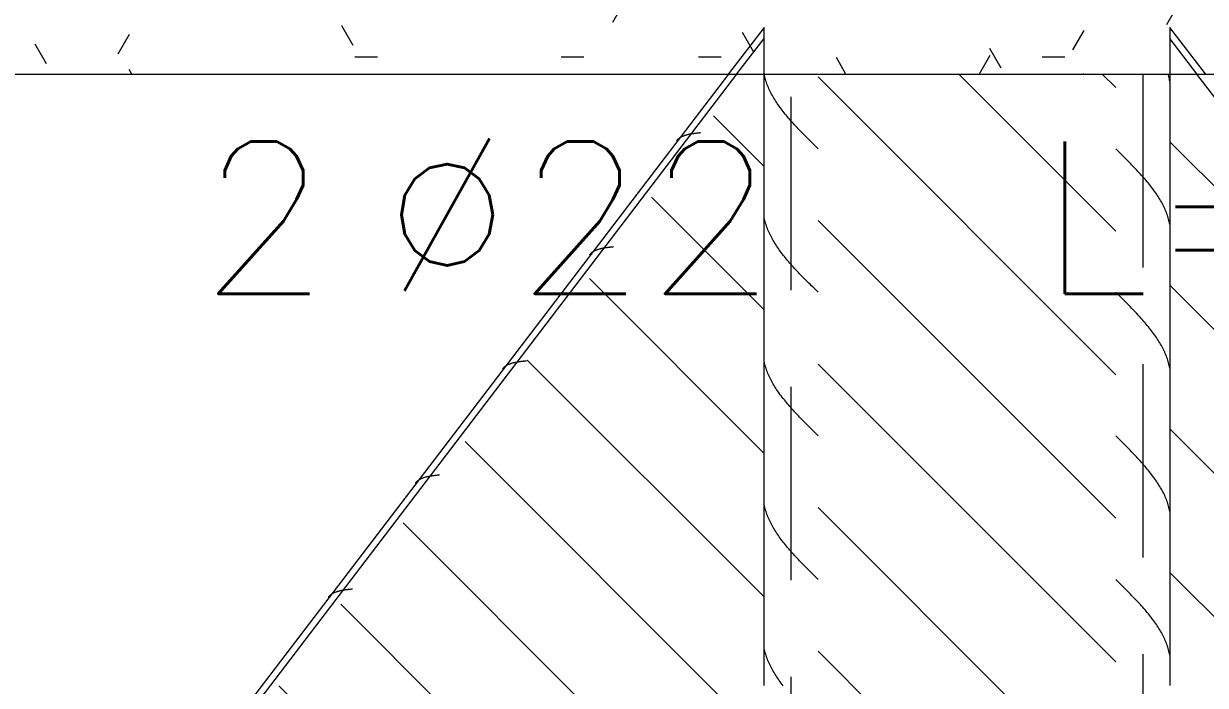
# Model space of a CAD drawing. Extents: x -10459 to 16942, y -13088 to 14608.
# Drawn here: x 5126 to 5213.4, y 3234 to 3282.9 of the extents above; entities that cross this region are included whole.
import ezdxf
from ezdxf.enums import TextEntityAlignment as Align

# ---------------------------------------------------------------- set-up
doc = ezdxf.new("R2010")
doc.units = 0
doc.header["$LTSCALE"] = 30
doc.header["$MEASUREMENT"] = 0
doc.linetypes.add("EJE1-1'$0$RLE-PROYECCION", pattern=[0.71438, 0.47625, -0.23813])
doc.layers.get('0').update_dxf_attribs({"linetype": 'CONTINUOUS'})
doc.layers.add("EJE1-1'$0$RLA-ACHURADO", color=30, linetype="EJE1-1'$0$RLE-PROYECCION", lineweight=15, transparency=0.7)
doc.layers.add("EJE1-1'$0$RLA-CONTORNO", color=30, linetype='CONTINUOUS', lineweight=15)
doc.layers.add("EJE1-1'$0$RLA-FE", color=7, linetype='CONTINUOUS')
doc.styles.add("EJE1-1'$0$RomanS", font='romans.shx', dxfattribs={"height": 11.25})
pattern_1 = [(135, (-234.281, -2576.79), (-5.303301, -5.303301), [])]

# ---------------------------------------------------------------- blocks, each defined once
blk = doc.blocks.new("EJE1-1'$0$RLA-COLUMNAS-CAJONES - P_M_ 300x300x20-465985-EJE 1-1_")
at = {"layer": "EJE1-1'$0$RLA-ACHURADO"}
for p, q in [((2582.477, 787), (2582.477, 1103)), ((2608.477, 1103), (2608.477, 787))]:
    blk.add_line(p, q, dxfattribs=at)
blk = doc.blocks.new("EJE1-1'$0$FP_5-EJE 1-1_")
at = {"layer": "EJE1-1'$0$RLA-CONTORNO"}
for p, q in [((2375.384, 1102.908), (2375.358, 1103)), ((2375.409, 1102.816), (2375.384, 1102.908)), ((2375.431, 1102.723), (2375.409, 1102.816)), ((2375.452, 1102.631), (2375.431, 1102.723)), ((2375.47, 1102.539), (2375.452, 1102.631)), ((2375.481, 1102.478), (2375.47, 1102.539)), ((2371.58, 1097.38), (2371.481, 1097.478)), ((2371.68, 1097.281), (2371.58, 1097.38)), ((2371.779, 1097.183), (2371.68, 1097.281)), ((2371.878, 1097.085), (2371.779, 1097.183)), ((2371.977, 1096.987), (2371.878, 1097.085)), ((2372.076, 1096.889), (2371.977, 1096.987)), ((2372.174, 1096.79), (2372.076, 1096.889)), ((2372.272, 1096.692), (2372.174, 1096.79)), ((2372.37, 1096.594), (2372.272, 1096.692)), ((2372.467, 1096.496), (2372.37, 1096.594)), ((2372.563, 1096.398), (2372.467, 1096.496)), ((2372.659, 1096.3), (2372.563, 1096.398)), ((2372.754, 1096.201), (2372.659, 1096.3)), ((2372.848, 1096.103), (2372.754, 1096.201)), ((2372.941, 1096.005), (2372.848, 1096.103)), ((2373.034, 1095.907), (2372.941, 1096.005)), ((2373.125, 1095.809), (2373.034, 1095.907)), ((2373.216, 1095.711), (2373.125, 1095.809)), ((2373.305, 1095.612), (2373.216, 1095.711)), ((2373.394, 1095.514), (2373.305, 1095.612)), ((2373.481, 1095.416), (2373.394, 1095.514)), ((2373.567, 1095.318), (2373.481, 1095.416)), ((2373.652, 1095.22), (2373.567, 1095.318)), ((2373.735, 1095.121), (2373.652, 1095.22)), ((2373.817, 1095.023), (2373.735, 1095.121)), ((2373.898, 1094.925), (2373.817, 1095.023)), ((2373.977, 1094.827), (2373.898, 1094.925)), ((2374.055, 1094.729), (2373.977, 1094.827)), ((2374.131, 1094.631), (2374.055, 1094.729)), ((2374.206, 1094.532), (2374.131, 1094.631)), ((2374.279, 1094.434), (2374.206, 1094.532)), ((2374.35, 1094.336), (2374.279, 1094.434)), ((2374.42, 1094.238), (2374.35, 1094.336)), ((2374.488, 1094.14), (2374.42, 1094.238)), ((2374.553, 1094.042), (2374.488, 1094.14)), ((2374.618, 1093.943), (2374.553, 1094.042)), ((2374.68, 1093.845), (2374.618, 1093.943)), ((2374.74, 1093.747), (2374.68, 1093.845)), ((2374.799, 1093.649), (2374.74, 1093.747)), ((2374.855, 1093.551), (2374.799, 1093.649)), ((2374.909, 1093.453), (2374.855, 1093.551)), ((2374.961, 1093.354), (2374.909, 1093.453)), ((2375.012, 1093.256), (2374.961, 1093.354)), ((2375.06, 1093.158), (2375.012, 1093.256)), ((2375.105, 1093.06), (2375.06, 1093.158)), ((2375.149, 1092.962), (2375.105, 1093.06)), ((2375.191, 1092.863), (2375.149, 1092.962)), ((2375.23, 1092.765), (2375.191, 1092.863)), ((2375.267, 1092.667), (2375.23, 1092.765)), ((2375.302, 1092.569), (2375.267, 1092.667)), ((2375.334, 1092.471), (2375.302, 1092.569)), ((2375.364, 1092.373), (2375.334, 1092.471)), ((2375.392, 1092.274), (2375.364, 1092.373)), ((2375.417, 1092.176), (2375.392, 1092.274)), ((2375.44, 1092.078), (2375.417, 1092.176)), ((2375.461, 1091.98), (2375.44, 1092.078)), ((2375.479, 1091.882), (2375.461, 1091.98)), ((2371.58, 1086.773), (2371.481, 1086.871)), ((2371.68, 1086.675), (2371.58, 1086.773)), ((2371.779, 1086.577), (2371.68, 1086.675)), ((2371.878, 1086.478), (2371.779, 1086.577)), ((2371.977, 1086.38), (2371.878, 1086.478)), ((2372.076, 1086.282), (2371.977, 1086.38)), ((2372.174, 1086.184), (2372.076, 1086.282)), ((2372.272, 1086.086), (2372.174, 1086.184)), ((2372.37, 1085.988), (2372.272, 1086.086)), ((2372.467, 1085.889), (2372.37, 1085.988)), ((2372.563, 1085.791), (2372.467, 1085.889)), ((2372.659, 1085.693), (2372.563, 1085.791)), ((2372.754, 1085.595), (2372.659, 1085.693)), ((2372.848, 1085.497), (2372.754, 1085.595)), ((2372.941, 1085.398), (2372.848, 1085.497)), ((2373.034, 1085.3), (2372.941, 1085.398)), ((2373.125, 1085.202), (2373.034, 1085.3)), ((2373.216, 1085.104), (2373.125, 1085.202)), ((2373.305, 1085.006), (2373.216, 1085.104)), ((2373.394, 1084.908), (2373.305, 1085.006)), ((2373.481, 1084.809), (2373.394, 1084.908)), ((2373.567, 1084.711), (2373.481, 1084.809)), ((2373.652, 1084.613), (2373.567, 1084.711)), ((2373.735, 1084.515), (2373.652, 1084.613)), ((2373.817, 1084.417), (2373.735, 1084.515)), ((2373.898, 1084.319), (2373.817, 1084.417)), ((2373.977, 1084.22), (2373.898, 1084.319)), ((2374.055, 1084.122), (2373.977, 1084.22)), ((2374.131, 1084.024), (2374.055, 1084.122)), ((2374.206, 1083.926), (2374.131, 1084.024)), ((2374.279, 1083.828), (2374.206, 1083.926)), ((2374.35, 1083.729), (2374.279, 1083.828)), ((2374.42, 1083.631), (2374.35, 1083.729)), ((2374.488, 1083.533), (2374.42, 1083.631)), ((2374.553, 1083.435), (2374.488, 1083.533)), ((2374.618, 1083.337), (2374.553, 1083.435)), ((2374.68, 1083.239), (2374.618, 1083.337)), ((2374.74, 1083.14), (2374.68, 1083.239)), ((2374.799, 1083.042), (2374.74, 1083.14)), ((2374.855, 1082.944), (2374.799, 1083.042)), ((2374.909, 1082.846), (2374.855, 1082.944)), ((2374.961, 1082.748), (2374.909, 1082.846)), ((2375.012, 1082.65), (2374.961, 1082.748)), ((2375.06, 1082.551), (2375.012, 1082.65)), ((2375.105, 1082.453), (2375.06, 1082.551)), ((2375.149, 1082.355), (2375.105, 1082.453)), ((2375.191, 1082.257), (2375.149, 1082.355)), ((2375.23, 1082.159), (2375.191, 1082.257)), ((2375.267, 1082.061), (2375.23, 1082.159)), ((2375.302, 1081.962), (2375.267, 1082.061)), ((2375.334, 1081.864), (2375.302, 1081.962)), ((2375.364, 1081.766), (2375.334, 1081.864)), ((2375.392, 1081.668), (2375.364, 1081.766)), ((2375.417, 1081.57), (2375.392, 1081.668)), ((2375.44, 1081.471), (2375.417, 1081.57)), ((2375.461, 1081.373), (2375.44, 1081.471)), ((2375.479, 1081.275), (2375.461, 1081.373)), ((2371.58, 1076.166), (2371.481, 1076.264)), ((2371.68, 1076.068), (2371.58, 1076.166)), ((2371.779, 1075.97), (2371.68, 1076.068)), ((2371.878, 1075.872), (2371.779, 1075.97)), ((2371.977, 1075.774), (2371.878, 1075.872)), ((2372.076, 1075.675), (2371.977, 1075.774)), ((2372.174, 1075.577), (2372.076, 1075.675)), ((2372.272, 1075.479), (2372.174, 1075.577)), ((2372.37, 1075.381), (2372.272, 1075.479)), ((2372.467, 1075.283), (2372.37, 1075.381)), ((2372.563, 1075.185), (2372.467, 1075.283)), ((2372.659, 1075.086), (2372.563, 1075.185)), ((2372.754, 1074.988), (2372.659, 1075.086)), ((2372.848, 1074.89), (2372.754, 1074.988)), ((2372.941, 1074.792), (2372.848, 1074.89)), ((2373.034, 1074.694), (2372.941, 1074.792)), ((2373.125, 1074.596), (2373.034, 1074.694)), ((2373.216, 1074.497), (2373.125, 1074.596)), ((2373.305, 1074.399), (2373.216, 1074.497)), ((2373.394, 1074.301), (2373.305, 1074.399)), ((2373.481, 1074.203), (2373.394, 1074.301)), ((2373.567, 1074.105), (2373.481, 1074.203)), ((2373.652, 1074.006), (2373.567, 1074.105)), ((2373.735, 1073.908), (2373.652, 1074.006)), ((2373.817, 1073.81), (2373.735, 1073.908)), ((2373.898, 1073.712), (2373.817, 1073.81)), ((2373.977, 1073.614), (2373.898, 1073.712)), ((2374.055, 1073.516), (2373.977, 1073.614)), ((2374.131, 1073.417), (2374.055, 1073.516)), ((2374.206, 1073.319), (2374.131, 1073.417)), ((2374.279, 1073.221), (2374.206, 1073.319)), ((2374.35, 1073.123), (2374.279, 1073.221)), ((2374.42, 1073.025), (2374.35, 1073.123)), ((2374.488, 1072.927), (2374.42, 1073.025)), ((2374.553, 1072.828), (2374.488, 1072.927)), ((2374.618, 1072.73), (2374.553, 1072.828)), ((2374.68, 1072.632), (2374.618, 1072.73)), ((2374.74, 1072.534), (2374.68, 1072.632)), ((2374.799, 1072.436), (2374.74, 1072.534)), ((2374.855, 1072.337), (2374.799, 1072.436)), ((2374.909, 1072.239), (2374.855, 1072.337)), ((2374.961, 1072.141), (2374.909, 1072.239)), ((2375.012, 1072.043), (2374.961, 1072.141)), ((2375.06, 1071.945), (2375.012, 1072.043)), ((2375.105, 1071.847), (2375.06, 1071.945)), ((2375.149, 1071.748), (2375.105, 1071.847)), ((2375.191, 1071.65), (2375.149, 1071.748)), ((2375.23, 1071.552), (2375.191, 1071.65)), ((2375.267, 1071.454), (2375.23, 1071.552)), ((2375.302, 1071.356), (2375.267, 1071.454)), ((2375.334, 1071.258), (2375.302, 1071.356)), ((2375.364, 1071.159), (2375.334, 1071.258)), ((2375.392, 1071.061), (2375.364, 1071.159)), ((2375.417, 1070.963), (2375.392, 1071.061)), ((2375.44, 1070.865), (2375.417, 1070.963)), ((2375.461, 1070.767), (2375.44, 1070.865)), ((2375.479, 1070.669), (2375.461, 1070.767)), ((2371.58, 1065.56), (2371.481, 1065.658)), ((2371.68, 1065.462), (2371.58, 1065.56)), ((2371.779, 1065.363), (2371.68, 1065.462)), ((2371.878, 1065.265), (2371.779, 1065.363)), ((2371.977, 1065.167), (2371.878, 1065.265)), ((2372.076, 1065.069), (2371.977, 1065.167)), ((2372.174, 1064.971), (2372.076, 1065.069)), ((2372.272, 1064.872), (2372.174, 1064.971)), ((2372.37, 1064.774), (2372.272, 1064.872)), ((2372.467, 1064.676), (2372.37, 1064.774)), ((2372.563, 1064.578), (2372.467, 1064.676)), ((2372.659, 1064.48), (2372.563, 1064.578)), ((2372.754, 1064.382), (2372.659, 1064.48)), ((2372.848, 1064.283), (2372.754, 1064.382)), ((2372.941, 1064.185), (2372.848, 1064.283)), ((2373.034, 1064.087), (2372.941, 1064.185)), ((2373.125, 1063.989), (2373.034, 1064.087)), ((2373.216, 1063.891), (2373.125, 1063.989)), ((2373.305, 1063.793), (2373.216, 1063.891)), ((2373.394, 1063.694), (2373.305, 1063.793)), ((2373.481, 1063.596), (2373.394, 1063.694)), ((2373.567, 1063.498), (2373.481, 1063.596)), ((2373.652, 1063.4), (2373.567, 1063.498)), ((2373.735, 1063.302), (2373.652, 1063.4)), ((2373.817, 1063.204), (2373.735, 1063.302)), ((2373.898, 1063.105), (2373.817, 1063.204)), ((2373.977, 1063.007), (2373.898, 1063.105)), ((2374.055, 1062.909), (2373.977, 1063.007)), ((2374.131, 1062.811), (2374.055, 1062.909)), ((2374.206, 1062.713), (2374.131, 1062.811)), ((2374.279, 1062.614), (2374.206, 1062.713)), ((2374.35, 1062.516), (2374.279, 1062.614)), ((2374.42, 1062.418), (2374.35, 1062.516)), ((2374.488, 1062.32), (2374.42, 1062.418)), ((2374.553, 1062.222), (2374.488, 1062.32)), ((2374.618, 1062.124), (2374.553, 1062.222)), ((2374.68, 1062.025), (2374.618, 1062.124)), ((2374.74, 1061.927), (2374.68, 1062.025)), ((2374.799, 1061.829), (2374.74, 1061.927)), ((2374.855, 1061.731), (2374.799, 1061.829)), ((2374.909, 1061.633), (2374.855, 1061.731)), ((2374.961, 1061.535), (2374.909, 1061.633)), ((2375.012, 1061.436), (2374.961, 1061.535)), ((2375.06, 1061.338), (2375.012, 1061.436)), ((2375.105, 1061.24), (2375.06, 1061.338)), ((2375.149, 1061.142), (2375.105, 1061.24)), ((2375.191, 1061.044), (2375.149, 1061.142)), ((2375.23, 1060.945), (2375.191, 1061.044)), ((2375.267, 1060.847), (2375.23, 1060.945)), ((2375.302, 1060.749), (2375.267, 1060.847)), ((2375.334, 1060.651), (2375.302, 1060.749)), ((2375.364, 1060.553), (2375.334, 1060.651)), ((2375.392, 1060.455), (2375.364, 1060.553)), ((2375.417, 1060.356), (2375.392, 1060.455)), ((2375.44, 1060.258), (2375.417, 1060.356)), ((2375.461, 1060.16), (2375.44, 1060.258)), ((2375.479, 1060.062), (2375.461, 1060.16))]:
    blk.add_line(p, q, dxfattribs=at)
blk = doc.blocks.new("EJE1-1'$0$FP_6-EJE 1-1_")
at = {"layer": "EJE1-1'$0$RLA-CONTORNO"}
for p, q in [((2345.516, 1102.901), (2345.496, 1103)), ((2345.538, 1102.803), (2345.516, 1102.901)), ((2345.563, 1102.704), (2345.538, 1102.803)), ((2345.591, 1102.606), (2345.563, 1102.704)), ((2345.62, 1102.507), (2345.591, 1102.606)), ((2345.652, 1102.408), (2345.62, 1102.507)), ((2345.687, 1102.31), (2345.652, 1102.408)), ((2345.723, 1102.211), (2345.687, 1102.31)), ((2345.762, 1102.113), (2345.723, 1102.211)), ((2345.803, 1102.014), (2345.762, 1102.113)), ((2345.847, 1101.915), (2345.803, 1102.014)), ((2345.893, 1101.817), (2345.847, 1101.915)), ((2345.94, 1101.718), (2345.893, 1101.817)), ((2345.99, 1101.62), (2345.94, 1101.718)), ((2346.042, 1101.521), (2345.99, 1101.62)), ((2346.097, 1101.422), (2346.042, 1101.521)), ((2346.153, 1101.324), (2346.097, 1101.422)), ((2346.211, 1101.225), (2346.153, 1101.324)), ((2346.271, 1101.127), (2346.211, 1101.225)), ((2346.334, 1101.028), (2346.271, 1101.127)), ((2346.398, 1100.929), (2346.334, 1101.028)), ((2346.464, 1100.831), (2346.398, 1100.929)), ((2346.532, 1100.732), (2346.464, 1100.831)), ((2346.601, 1100.634), (2346.532, 1100.732)), ((2346.673, 1100.535), (2346.601, 1100.634)), ((2346.746, 1100.436), (2346.673, 1100.535)), ((2346.82, 1100.338), (2346.746, 1100.436)), ((2346.897, 1100.239), (2346.82, 1100.338)), ((2346.975, 1100.14), (2346.897, 1100.239)), ((2347.054, 1100.042), (2346.975, 1100.14)), ((2347.135, 1099.943), (2347.054, 1100.042)), ((2347.217, 1099.845), (2347.135, 1099.943)), ((2347.301, 1099.746), (2347.217, 1099.845)), ((2347.386, 1099.647), (2347.301, 1099.746)), ((2347.472, 1099.549), (2347.386, 1099.647)), ((2347.56, 1099.45), (2347.472, 1099.549)), ((2347.649, 1099.352), (2347.56, 1099.45)), ((2347.738, 1099.253), (2347.649, 1099.352)), ((2347.829, 1099.154), (2347.738, 1099.253)), ((2347.921, 1099.056), (2347.829, 1099.154)), ((2348.014, 1098.957), (2347.921, 1099.056)), ((2348.108, 1098.859), (2348.014, 1098.957)), ((2348.202, 1098.76), (2348.108, 1098.859)), ((2348.298, 1098.661), (2348.202, 1098.76)), ((2348.394, 1098.563), (2348.298, 1098.661)), ((2348.49, 1098.464), (2348.394, 1098.563)), ((2348.588, 1098.366), (2348.49, 1098.464)), ((2348.685, 1098.267), (2348.588, 1098.366)), ((2348.784, 1098.168), (2348.685, 1098.267)), ((2348.883, 1098.07), (2348.784, 1098.168)), ((2348.982, 1097.971), (2348.883, 1098.07)), ((2349.081, 1097.873), (2348.982, 1097.971)), ((2349.181, 1097.774), (2349.081, 1097.873)), ((2349.281, 1097.675), (2349.181, 1097.774)), ((2349.381, 1097.577), (2349.281, 1097.675)), ((2349.481, 1097.478), (2349.381, 1097.577)), ((2345.5, 1092.369), (2345.482, 1092.468)), ((2345.521, 1092.271), (2345.5, 1092.369)), ((2345.544, 1092.173), (2345.521, 1092.271)), ((2345.569, 1092.075), (2345.544, 1092.173)), ((2345.597, 1091.977), (2345.569, 1092.075)), ((2345.627, 1091.879), (2345.597, 1091.977)), ((2345.66, 1091.78), (2345.627, 1091.879)), ((2345.694, 1091.682), (2345.66, 1091.78)), ((2345.731, 1091.584), (2345.694, 1091.682)), ((2345.771, 1091.486), (2345.731, 1091.584)), ((2345.812, 1091.388), (2345.771, 1091.486)), ((2345.856, 1091.289), (2345.812, 1091.388)), ((2345.902, 1091.191), (2345.856, 1091.289)), ((2345.95, 1091.093), (2345.902, 1091.191)), ((2346, 1090.995), (2345.95, 1091.093)), ((2346.052, 1090.897), (2346, 1090.995)), ((2346.106, 1090.799), (2346.052, 1090.897)), ((2346.163, 1090.7), (2346.106, 1090.799)), ((2346.221, 1090.602), (2346.163, 1090.7)), ((2346.281, 1090.504), (2346.221, 1090.602)), ((2346.344, 1090.406), (2346.281, 1090.504)), ((2346.408, 1090.308), (2346.344, 1090.406)), ((2346.474, 1090.21), (2346.408, 1090.308)), ((2346.541, 1090.111), (2346.474, 1090.21)), ((2346.611, 1090.013), (2346.541, 1090.111)), ((2346.682, 1089.915), (2346.611, 1090.013)), ((2346.755, 1089.817), (2346.682, 1089.915)), ((2346.83, 1089.719), (2346.755, 1089.817)), ((2346.906, 1089.62), (2346.83, 1089.719)), ((2346.984, 1089.522), (2346.906, 1089.62)), ((2347.063, 1089.424), (2346.984, 1089.522)), ((2347.144, 1089.326), (2347.063, 1089.424)), ((2347.226, 1089.228), (2347.144, 1089.326)), ((2347.309, 1089.13), (2347.226, 1089.228)), ((2347.394, 1089.031), (2347.309, 1089.13)), ((2347.48, 1088.933), (2347.394, 1089.031)), ((2347.568, 1088.835), (2347.48, 1088.933)), ((2347.656, 1088.737), (2347.568, 1088.835)), ((2347.745, 1088.639), (2347.656, 1088.737)), ((2347.836, 1088.541), (2347.745, 1088.639)), ((2347.928, 1088.442), (2347.836, 1088.541)), ((2348.02, 1088.344), (2347.928, 1088.442)), ((2348.113, 1088.246), (2348.02, 1088.344)), ((2348.208, 1088.148), (2348.113, 1088.246)), ((2348.303, 1088.05), (2348.208, 1088.148)), ((2348.398, 1087.952), (2348.303, 1088.05)), ((2348.495, 1087.853), (2348.398, 1087.952)), ((2348.591, 1087.755), (2348.495, 1087.853)), ((2348.689, 1087.657), (2348.591, 1087.755)), ((2348.787, 1087.559), (2348.689, 1087.657)), ((2348.885, 1087.461), (2348.787, 1087.559)), ((2348.984, 1087.362), (2348.885, 1087.461)), ((2349.083, 1087.264), (2348.984, 1087.362)), ((2349.182, 1087.166), (2349.083, 1087.264)), ((2349.281, 1087.068), (2349.182, 1087.166)), ((2349.381, 1086.97), (2349.281, 1087.068)), ((2349.481, 1086.872), (2349.381, 1086.97)), ((2345.5, 1081.763), (2345.482, 1081.861)), ((2345.521, 1081.665), (2345.5, 1081.763)), ((2345.544, 1081.566), (2345.521, 1081.665)), ((2345.569, 1081.468), (2345.544, 1081.566)), ((2345.597, 1081.37), (2345.569, 1081.468)), ((2345.627, 1081.272), (2345.597, 1081.37)), ((2345.66, 1081.174), (2345.627, 1081.272)), ((2345.694, 1081.076), (2345.66, 1081.174)), ((2345.731, 1080.977), (2345.694, 1081.076)), ((2345.771, 1080.879), (2345.731, 1080.977)), ((2345.812, 1080.781), (2345.771, 1080.879)), ((2345.856, 1080.683), (2345.812, 1080.781)), ((2345.902, 1080.585), (2345.856, 1080.683)), ((2345.95, 1080.487), (2345.902, 1080.585)), ((2346, 1080.388), (2345.95, 1080.487)), ((2346.052, 1080.29), (2346, 1080.388)), ((2346.106, 1080.192), (2346.052, 1080.29)), ((2346.163, 1080.094), (2346.106, 1080.192)), ((2346.221, 1079.996), (2346.163, 1080.094)), ((2346.281, 1079.897), (2346.221, 1079.996)), ((2346.344, 1079.799), (2346.281, 1079.897)), ((2346.408, 1079.701), (2346.344, 1079.799)), ((2346.474, 1079.603), (2346.408, 1079.701)), ((2346.541, 1079.505), (2346.474, 1079.603)), ((2346.611, 1079.407), (2346.541, 1079.505)), ((2346.682, 1079.308), (2346.611, 1079.407)), ((2346.755, 1079.21), (2346.682, 1079.308)), ((2346.83, 1079.112), (2346.755, 1079.21)), ((2346.906, 1079.014), (2346.83, 1079.112)), ((2346.984, 1078.916), (2346.906, 1079.014)), ((2347.063, 1078.818), (2346.984, 1078.916)), ((2347.144, 1078.719), (2347.063, 1078.818)), ((2347.226, 1078.621), (2347.144, 1078.719)), ((2347.309, 1078.523), (2347.226, 1078.621)), ((2347.394, 1078.425), (2347.309, 1078.523)), ((2347.48, 1078.327), (2347.394, 1078.425)), ((2347.568, 1078.228), (2347.48, 1078.327)), ((2347.656, 1078.13), (2347.568, 1078.228)), ((2347.745, 1078.032), (2347.656, 1078.13)), ((2347.836, 1077.934), (2347.745, 1078.032)), ((2347.928, 1077.836), (2347.836, 1077.934)), ((2348.02, 1077.738), (2347.928, 1077.836)), ((2348.113, 1077.639), (2348.02, 1077.738)), ((2348.208, 1077.541), (2348.113, 1077.639)), ((2348.303, 1077.443), (2348.208, 1077.541)), ((2348.398, 1077.345), (2348.303, 1077.443)), ((2348.495, 1077.247), (2348.398, 1077.345)), ((2348.591, 1077.149), (2348.495, 1077.247)), ((2348.689, 1077.05), (2348.591, 1077.149)), ((2348.787, 1076.952), (2348.689, 1077.05)), ((2348.885, 1076.854), (2348.787, 1076.952)), ((2348.984, 1076.756), (2348.885, 1076.854)), ((2349.083, 1076.658), (2348.984, 1076.756)), ((2349.182, 1076.56), (2349.083, 1076.658)), ((2349.281, 1076.461), (2349.182, 1076.56)), ((2349.381, 1076.363), (2349.281, 1076.461)), ((2349.481, 1076.265), (2349.381, 1076.363)), ((2345.5, 1071.156), (2345.482, 1071.254)), ((2345.521, 1071.058), (2345.5, 1071.156)), ((2345.544, 1070.96), (2345.521, 1071.058)), ((2345.569, 1070.862), (2345.544, 1070.96)), ((2345.597, 1070.763), (2345.569, 1070.862)), ((2345.627, 1070.665), (2345.597, 1070.763)), ((2345.66, 1070.567), (2345.627, 1070.665)), ((2345.694, 1070.469), (2345.66, 1070.567)), ((2345.731, 1070.371), (2345.694, 1070.469)), ((2345.771, 1070.273), (2345.731, 1070.371)), ((2345.812, 1070.174), (2345.771, 1070.273)), ((2345.856, 1070.076), (2345.812, 1070.174)), ((2345.902, 1069.978), (2345.856, 1070.076)), ((2345.95, 1069.88), (2345.902, 1069.978)), ((2346, 1069.782), (2345.95, 1069.88)), ((2346.052, 1069.684), (2346, 1069.782)), ((2346.106, 1069.585), (2346.052, 1069.684)), ((2346.163, 1069.487), (2346.106, 1069.585)), ((2346.221, 1069.389), (2346.163, 1069.487)), ((2346.281, 1069.291), (2346.221, 1069.389)), ((2346.344, 1069.193), (2346.281, 1069.291)), ((2346.408, 1069.095), (2346.344, 1069.193)), ((2346.474, 1068.996), (2346.408, 1069.095)), ((2346.541, 1068.898), (2346.474, 1068.996)), ((2346.611, 1068.8), (2346.541, 1068.898)), ((2346.682, 1068.702), (2346.611, 1068.8)), ((2346.755, 1068.604), (2346.682, 1068.702)), ((2346.83, 1068.505), (2346.755, 1068.604)), ((2346.906, 1068.407), (2346.83, 1068.505)), ((2346.984, 1068.309), (2346.906, 1068.407)), ((2347.063, 1068.211), (2346.984, 1068.309)), ((2347.144, 1068.113), (2347.063, 1068.211)), ((2347.226, 1068.015), (2347.144, 1068.113)), ((2347.309, 1067.916), (2347.226, 1068.015)), ((2347.394, 1067.818), (2347.309, 1067.916)), ((2347.48, 1067.72), (2347.394, 1067.818)), ((2347.568, 1067.622), (2347.48, 1067.72)), ((2347.656, 1067.524), (2347.568, 1067.622)), ((2347.745, 1067.426), (2347.656, 1067.524)), ((2347.836, 1067.327), (2347.745, 1067.426)), ((2347.928, 1067.229), (2347.836, 1067.327)), ((2348.02, 1067.131), (2347.928, 1067.229)), ((2348.113, 1067.033), (2348.02, 1067.131)), ((2348.208, 1066.935), (2348.113, 1067.033)), ((2348.303, 1066.836), (2348.208, 1066.935)), ((2348.398, 1066.738), (2348.303, 1066.836)), ((2348.495, 1066.64), (2348.398, 1066.738)), ((2348.591, 1066.542), (2348.495, 1066.64)), ((2348.689, 1066.444), (2348.591, 1066.542)), ((2348.787, 1066.346), (2348.689, 1066.444)), ((2348.885, 1066.247), (2348.787, 1066.346)), ((2348.984, 1066.149), (2348.885, 1066.247)), ((2349.083, 1066.051), (2348.984, 1066.149)), ((2349.182, 1065.953), (2349.083, 1066.051)), ((2349.281, 1065.855), (2349.182, 1065.953)), ((2349.381, 1065.757), (2349.281, 1065.855)), ((2349.481, 1065.658), (2349.381, 1065.757)), ((2345.5, 1060.55), (2345.482, 1060.648)), ((2345.521, 1060.451), (2345.5, 1060.55)), ((2345.544, 1060.353), (2345.521, 1060.451)), ((2345.569, 1060.255), (2345.544, 1060.353)), ((2345.597, 1060.157), (2345.569, 1060.255)), ((2345.627, 1060.059), (2345.597, 1060.157)), ((2345.66, 1059.961), (2345.627, 1060.059)), ((2345.694, 1059.862), (2345.66, 1059.961)), ((2345.731, 1059.764), (2345.694, 1059.862)), ((2345.771, 1059.666), (2345.731, 1059.764)), ((2345.812, 1059.568), (2345.771, 1059.666)), ((2345.856, 1059.47), (2345.812, 1059.568)), ((2345.902, 1059.371), (2345.856, 1059.47)), ((2345.95, 1059.273), (2345.902, 1059.371)), ((2346, 1059.175), (2345.95, 1059.273)), ((2346.052, 1059.077), (2346, 1059.175)), ((2346.106, 1058.979), (2346.052, 1059.077)), ((2346.163, 1058.881), (2346.106, 1058.979)), ((2346.221, 1058.782), (2346.163, 1058.881)), ((2346.281, 1058.684), (2346.221, 1058.782)), ((2346.344, 1058.586), (2346.281, 1058.684)), ((2346.408, 1058.488), (2346.344, 1058.586)), ((2346.474, 1058.39), (2346.408, 1058.488)), ((2346.541, 1058.292), (2346.474, 1058.39)), ((2346.611, 1058.193), (2346.541, 1058.292)), ((2346.682, 1058.095), (2346.611, 1058.193)), ((2346.755, 1057.997), (2346.682, 1058.095)), ((2346.83, 1057.899), (2346.755, 1057.997)), ((2346.906, 1057.801), (2346.83, 1057.899))]:
    blk.add_line(p, q, dxfattribs=at)
blk = doc.blocks.new("EJE1-1'$0$FP_7-EJE 1-1_")
at = {"layer": "EJE1-1'$0$RLA-CONTORNO"}
for p, q in [((2342.85, 1103), (2140.484, 837.91)), ((2339.189, 1098.237), (2339.169, 1098.222)), ((2339.21, 1098.252), (2339.189, 1098.237)), ((2339.231, 1098.267), (2339.21, 1098.252)), ((2339.253, 1098.282), (2339.231, 1098.267)), ((2339.275, 1098.296), (2339.253, 1098.282)), ((2339.297, 1098.309), (2339.275, 1098.296)), ((2339.32, 1098.323), (2339.297, 1098.309)), ((2339.344, 1098.335), (2339.32, 1098.323)), ((2339.368, 1098.348), (2339.344, 1098.335)), ((2339.392, 1098.36), (2339.368, 1098.348)), ((2339.417, 1098.372), (2339.392, 1098.36)), ((2339.442, 1098.384), (2339.417, 1098.372)), ((2339.468, 1098.395), (2339.442, 1098.384)), ((2339.494, 1098.406), (2339.468, 1098.395)), ((2339.521, 1098.416), (2339.494, 1098.406)), ((2339.548, 1098.427), (2339.521, 1098.416)), ((2339.575, 1098.437), (2339.548, 1098.427)), ((2339.603, 1098.446), (2339.575, 1098.437)), ((2339.631, 1098.456), (2339.603, 1098.446)), ((2339.659, 1098.465), (2339.631, 1098.456)), ((2339.688, 1098.474), (2339.659, 1098.465)), ((2339.718, 1098.482), (2339.688, 1098.474)), ((2339.747, 1098.49), (2339.718, 1098.482)), ((2339.777, 1098.498), (2339.747, 1098.49)), ((2339.808, 1098.506), (2339.777, 1098.498)), ((2339.838, 1098.513), (2339.808, 1098.506)), ((2339.869, 1098.521), (2339.838, 1098.513)), ((2339.901, 1098.527), (2339.869, 1098.521)), ((2339.932, 1098.534), (2339.901, 1098.527)), ((2339.964, 1098.541), (2339.932, 1098.534)), ((2339.996, 1098.547), (2339.964, 1098.541)), ((2340.029, 1098.553), (2339.996, 1098.547)), ((2340.062, 1098.559), (2340.029, 1098.553)), ((2340.095, 1098.565), (2340.062, 1098.559)), ((2340.128, 1098.57), (2340.095, 1098.565)), ((2340.161, 1098.575), (2340.128, 1098.57)), ((2340.195, 1098.581), (2340.161, 1098.575)), ((2340.229, 1098.586), (2340.195, 1098.581)), ((2340.263, 1098.591), (2340.229, 1098.586)), ((2340.297, 1098.595), (2340.263, 1098.591)), ((2340.331, 1098.6), (2340.297, 1098.595)), ((2340.366, 1098.604), (2340.331, 1098.6)), ((2340.401, 1098.609), (2340.366, 1098.604)), ((2340.436, 1098.613), (2340.401, 1098.609)), ((2340.471, 1098.617), (2340.436, 1098.613)), ((2340.506, 1098.621), (2340.471, 1098.617)), ((2340.541, 1098.625), (2340.506, 1098.621)), ((2340.576, 1098.629), (2340.541, 1098.625)), ((2340.611, 1098.633), (2340.576, 1098.629)), ((2340.647, 1098.637), (2340.611, 1098.633)), ((2340.682, 1098.641), (2340.647, 1098.637)), ((2340.718, 1098.644), (2340.682, 1098.641)), ((2340.753, 1098.648), (2340.718, 1098.644)), ((2340.789, 1098.652), (2340.753, 1098.648)), ((2339.026, 1098.084), (2339.01, 1098.065)), ((2339.042, 1098.103), (2339.026, 1098.084)), ((2339.059, 1098.121), (2339.042, 1098.103)), ((2339.076, 1098.139), (2339.059, 1098.121)), ((2339.093, 1098.156), (2339.076, 1098.139)), ((2339.112, 1098.173), (2339.093, 1098.156)), ((2339.13, 1098.19), (2339.112, 1098.173)), ((2339.149, 1098.206), (2339.13, 1098.19)), ((2339.169, 1098.222), (2339.149, 1098.206)), ((2332.592, 1089.656), (2332.576, 1089.637)), ((2332.608, 1089.674), (2332.592, 1089.656)), ((2332.624, 1089.693), (2332.608, 1089.674)), ((2332.642, 1089.71), (2332.624, 1089.693)), ((2332.659, 1089.728), (2332.642, 1089.71)), ((2332.677, 1089.745), (2332.659, 1089.728)), ((2332.696, 1089.761), (2332.677, 1089.745)), ((2332.715, 1089.778), (2332.696, 1089.761)), ((2332.735, 1089.793), (2332.715, 1089.778)), ((2332.755, 1089.809), (2332.735, 1089.793)), ((2332.776, 1089.824), (2332.755, 1089.809)), ((2332.797, 1089.839), (2332.776, 1089.824)), ((2332.818, 1089.853), (2332.797, 1089.839)), ((2332.84, 1089.867), (2332.818, 1089.853)), ((2332.863, 1089.881), (2332.84, 1089.867)), ((2332.886, 1089.894), (2332.863, 1089.881)), ((2332.91, 1089.907), (2332.886, 1089.894)), ((2332.933, 1089.92), (2332.91, 1089.907)), ((2332.958, 1089.932), (2332.933, 1089.92)), ((2332.983, 1089.944), (2332.958, 1089.932)), ((2333.008, 1089.955), (2332.983, 1089.944)), ((2333.034, 1089.966), (2333.008, 1089.955)), ((2333.06, 1089.977), (2333.034, 1089.966)), ((2333.086, 1089.988), (2333.06, 1089.977)), ((2333.113, 1089.998), (2333.086, 1089.988)), ((2333.141, 1090.008), (2333.113, 1089.998)), ((2333.169, 1090.018), (2333.141, 1090.008)), ((2333.197, 1090.027), (2333.169, 1090.018)), ((2333.225, 1090.036), (2333.197, 1090.027)), ((2333.254, 1090.045), (2333.225, 1090.036)), ((2333.284, 1090.054), (2333.254, 1090.045)), ((2333.313, 1090.062), (2333.284, 1090.054)), ((2333.343, 1090.07), (2333.313, 1090.062)), ((2333.374, 1090.077), (2333.343, 1090.07)), ((2333.404, 1090.085), (2333.374, 1090.077)), ((2333.435, 1090.092), (2333.404, 1090.085)), ((2333.467, 1090.099), (2333.435, 1090.092)), ((2333.498, 1090.106), (2333.467, 1090.099)), ((2333.53, 1090.112), (2333.498, 1090.106)), ((2333.562, 1090.118), (2333.53, 1090.112)), ((2333.595, 1090.125), (2333.562, 1090.118)), ((2333.627, 1090.13), (2333.595, 1090.125)), ((2333.66, 1090.136), (2333.627, 1090.13)), ((2333.694, 1090.142), (2333.66, 1090.136)), ((2333.727, 1090.147), (2333.694, 1090.142)), ((2333.761, 1090.152), (2333.727, 1090.147)), ((2333.795, 1090.157), (2333.761, 1090.152)), ((2333.829, 1090.162), (2333.795, 1090.157)), ((2333.863, 1090.167), (2333.829, 1090.162)), ((2333.897, 1090.171), (2333.863, 1090.167)), ((2333.932, 1090.176), (2333.897, 1090.171)), ((2333.967, 1090.18), (2333.932, 1090.176)), ((2334.001, 1090.184), (2333.967, 1090.18)), ((2334.036, 1090.189), (2334.001, 1090.184)), ((2334.071, 1090.193), (2334.036, 1090.189)), ((2334.107, 1090.197), (2334.071, 1090.193)), ((2334.142, 1090.201), (2334.107, 1090.197)), ((2334.177, 1090.205), (2334.142, 1090.201)), ((2334.213, 1090.208), (2334.177, 1090.205)), ((2334.248, 1090.212), (2334.213, 1090.208)), ((2334.284, 1090.216), (2334.248, 1090.212)), ((2334.319, 1090.22), (2334.284, 1090.216)), ((2334.355, 1090.223), (2334.319, 1090.22)), ((2326.879, 1081.633), (2326.849, 1081.625)), ((2326.909, 1081.641), (2326.879, 1081.633)), ((2326.939, 1081.649), (2326.909, 1081.641)), ((2326.97, 1081.656), (2326.939, 1081.649)), ((2327.001, 1081.664), (2326.97, 1081.656)), ((2327.032, 1081.67), (2327.001, 1081.664)), ((2327.064, 1081.677), (2327.032, 1081.67)), ((2327.096, 1081.684), (2327.064, 1081.677)), ((2327.128, 1081.69), (2327.096, 1081.684)), ((2327.16, 1081.696), (2327.128, 1081.69)), ((2327.193, 1081.702), (2327.16, 1081.696)), ((2327.226, 1081.708), (2327.193, 1081.702)), ((2327.259, 1081.713), (2327.226, 1081.708)), ((2327.293, 1081.718), (2327.259, 1081.713)), ((2327.326, 1081.724), (2327.293, 1081.718)), ((2327.36, 1081.729), (2327.326, 1081.724)), ((2327.394, 1081.734), (2327.36, 1081.729)), ((2327.429, 1081.738), (2327.394, 1081.734)), ((2327.463, 1081.743), (2327.429, 1081.738)), ((2327.498, 1081.747), (2327.463, 1081.743)), ((2327.532, 1081.752), (2327.498, 1081.747)), ((2327.567, 1081.756), (2327.532, 1081.752)), ((2327.602, 1081.76), (2327.567, 1081.756)), ((2327.637, 1081.764), (2327.602, 1081.76)), ((2327.672, 1081.768), (2327.637, 1081.764)), ((2327.708, 1081.772), (2327.672, 1081.768)), ((2327.743, 1081.776), (2327.708, 1081.772)), ((2327.778, 1081.78), (2327.743, 1081.776)), ((2327.814, 1081.784), (2327.778, 1081.78)), ((2327.849, 1081.787), (2327.814, 1081.784)), ((2327.885, 1081.791), (2327.849, 1081.787)), ((2327.92, 1081.795), (2327.885, 1081.791)), ((2326.157, 1081.227), (2326.142, 1081.208)), ((2326.174, 1081.246), (2326.157, 1081.227)), ((2326.19, 1081.264), (2326.174, 1081.246)), ((2326.207, 1081.282), (2326.19, 1081.264)), ((2326.225, 1081.299), (2326.207, 1081.282)), ((2326.243, 1081.316), (2326.225, 1081.299)), ((2326.262, 1081.333), (2326.243, 1081.316)), ((2326.281, 1081.349), (2326.262, 1081.333)), ((2326.301, 1081.365), (2326.281, 1081.349)), ((2326.321, 1081.38), (2326.301, 1081.365)), ((2326.341, 1081.395), (2326.321, 1081.38)), ((2326.363, 1081.41), (2326.341, 1081.395)), ((2326.384, 1081.425), (2326.363, 1081.41)), ((2326.406, 1081.439), (2326.384, 1081.425)), ((2326.429, 1081.452), (2326.406, 1081.439)), ((2326.452, 1081.466), (2326.429, 1081.452)), ((2326.475, 1081.478), (2326.452, 1081.466)), ((2326.499, 1081.491), (2326.475, 1081.478)), ((2326.524, 1081.503), (2326.499, 1081.491)), ((2326.548, 1081.515), (2326.524, 1081.503)), ((2326.574, 1081.527), (2326.548, 1081.515)), ((2326.599, 1081.538), (2326.574, 1081.527)), ((2326.626, 1081.549), (2326.599, 1081.538)), ((2326.652, 1081.559), (2326.626, 1081.549)), ((2326.679, 1081.57), (2326.652, 1081.559)), ((2326.707, 1081.58), (2326.679, 1081.57)), ((2326.734, 1081.589), (2326.707, 1081.58)), ((2326.763, 1081.599), (2326.734, 1081.589)), ((2326.791, 1081.608), (2326.763, 1081.599)), ((2326.82, 1081.617), (2326.791, 1081.608)), ((2326.849, 1081.625), (2326.82, 1081.617)), ((2319.828, 1072.904), (2319.809, 1072.888)), ((2319.847, 1072.921), (2319.828, 1072.904)), ((2319.866, 1072.936), (2319.847, 1072.921)), ((2319.887, 1072.952), (2319.866, 1072.936)), ((2319.907, 1072.967), (2319.887, 1072.952)), ((2319.928, 1072.982), (2319.907, 1072.967)), ((2319.95, 1072.996), (2319.928, 1072.982)), ((2319.972, 1073.01), (2319.95, 1072.996)), ((2319.995, 1073.024), (2319.972, 1073.01)), ((2320.018, 1073.037), (2319.995, 1073.024)), ((2320.041, 1073.05), (2320.018, 1073.037)), ((2320.065, 1073.063), (2320.041, 1073.05)), ((2320.089, 1073.075), (2320.065, 1073.063)), ((2320.114, 1073.087), (2320.089, 1073.075)), ((2320.14, 1073.098), (2320.114, 1073.087)), ((2320.165, 1073.109), (2320.14, 1073.098)), ((2320.191, 1073.12), (2320.165, 1073.109)), ((2320.218, 1073.131), (2320.191, 1073.12)), ((2320.245, 1073.141), (2320.218, 1073.131)), ((2320.272, 1073.151), (2320.245, 1073.141)), ((2320.3, 1073.161), (2320.272, 1073.151)), ((2320.328, 1073.17), (2320.3, 1073.161)), ((2320.357, 1073.179), (2320.328, 1073.17)), ((2320.386, 1073.188), (2320.357, 1073.179)), ((2320.415, 1073.197), (2320.386, 1073.188)), ((2320.445, 1073.205), (2320.415, 1073.197)), ((2320.475, 1073.213), (2320.445, 1073.205)), ((2320.505, 1073.22), (2320.475, 1073.213)), ((2320.536, 1073.228), (2320.505, 1073.22)), ((2320.567, 1073.235), (2320.536, 1073.228)), ((2320.598, 1073.242), (2320.567, 1073.235)), ((2320.63, 1073.249), (2320.598, 1073.242)), ((2320.662, 1073.255), (2320.63, 1073.249)), ((2320.694, 1073.261), (2320.662, 1073.255)), ((2320.726, 1073.268), (2320.694, 1073.261)), ((2320.759, 1073.273), (2320.726, 1073.268)), ((2320.792, 1073.279), (2320.759, 1073.273)), ((2320.825, 1073.285), (2320.792, 1073.279)), ((2320.859, 1073.29), (2320.825, 1073.285)), ((2320.892, 1073.295), (2320.859, 1073.29)), ((2320.926, 1073.3), (2320.892, 1073.295)), ((2320.96, 1073.305), (2320.926, 1073.3)), ((2320.994, 1073.31), (2320.96, 1073.305)), ((2321.029, 1073.314), (2320.994, 1073.31)), ((2321.063, 1073.319), (2321.029, 1073.314)), ((2321.098, 1073.323), (2321.063, 1073.319)), ((2321.133, 1073.327), (2321.098, 1073.323)), ((2321.168, 1073.332), (2321.133, 1073.327)), ((2321.203, 1073.336), (2321.168, 1073.332)), ((2321.238, 1073.34), (2321.203, 1073.336)), ((2321.273, 1073.344), (2321.238, 1073.34)), ((2321.309, 1073.348), (2321.273, 1073.344)), ((2321.344, 1073.351), (2321.309, 1073.348)), ((2321.38, 1073.355), (2321.344, 1073.351)), ((2321.415, 1073.359), (2321.38, 1073.355)), ((2321.451, 1073.363), (2321.415, 1073.359)), ((2321.486, 1073.366), (2321.451, 1073.363)), ((2319.723, 1072.799), (2319.708, 1072.78)), ((2319.739, 1072.817), (2319.723, 1072.799)), ((2319.756, 1072.836), (2319.739, 1072.817)), ((2319.773, 1072.853), (2319.756, 1072.836)), ((2319.791, 1072.871), (2319.773, 1072.853)), ((2319.809, 1072.888), (2319.791, 1072.871)), ((2313.289, 1064.37), (2313.273, 1064.351)), ((2313.305, 1064.389), (2313.289, 1064.37)), ((2313.322, 1064.407), (2313.305, 1064.389)), ((2313.339, 1064.425), (2313.322, 1064.407)), ((2313.357, 1064.442), (2313.339, 1064.425)), ((2313.375, 1064.459), (2313.357, 1064.442)), ((2313.393, 1064.476), (2313.375, 1064.459)), ((2313.413, 1064.492), (2313.393, 1064.476)), ((2313.432, 1064.508), (2313.413, 1064.492)), ((2313.452, 1064.523), (2313.432, 1064.508)), ((2313.473, 1064.538), (2313.452, 1064.523)), ((2313.494, 1064.553), (2313.473, 1064.538)), ((2313.516, 1064.568), (2313.494, 1064.553)), ((2313.538, 1064.582), (2313.516, 1064.568)), ((2313.56, 1064.595), (2313.538, 1064.582)), ((2313.583, 1064.609), (2313.56, 1064.595)), ((2313.607, 1064.621), (2313.583, 1064.609)), ((2313.631, 1064.634), (2313.607, 1064.621)), ((2313.655, 1064.646), (2313.631, 1064.634)), ((2313.68, 1064.658), (2313.655, 1064.646)), ((2313.705, 1064.67), (2313.68, 1064.658)), ((2313.731, 1064.681), (2313.705, 1064.67)), ((2313.757, 1064.692), (2313.731, 1064.681)), ((2313.784, 1064.702), (2313.757, 1064.692)), ((2313.811, 1064.713), (2313.784, 1064.702)), ((2313.838, 1064.723), (2313.811, 1064.713)), ((2313.866, 1064.732), (2313.838, 1064.723)), ((2313.894, 1064.742), (2313.866, 1064.732)), ((2313.923, 1064.751), (2313.894, 1064.742)), ((2313.952, 1064.76), (2313.923, 1064.751)), ((2313.981, 1064.768), (2313.952, 1064.76)), ((2314.011, 1064.776), (2313.981, 1064.768)), ((2314.041, 1064.784), (2314.011, 1064.776)), ((2314.071, 1064.792), (2314.041, 1064.784)), ((2314.102, 1064.799), (2314.071, 1064.792)), ((2314.133, 1064.807), (2314.102, 1064.799)), ((2314.164, 1064.813), (2314.133, 1064.807)), ((2314.195, 1064.82), (2314.164, 1064.813)), ((2314.227, 1064.827), (2314.195, 1064.82)), ((2314.26, 1064.833), (2314.227, 1064.827)), ((2314.292, 1064.839), (2314.26, 1064.833)), ((2314.325, 1064.845), (2314.292, 1064.839)), ((2314.358, 1064.851), (2314.325, 1064.845)), ((2314.391, 1064.856), (2314.358, 1064.851)), ((2314.424, 1064.861), (2314.391, 1064.856)), ((2314.458, 1064.867), (2314.424, 1064.861)), ((2314.492, 1064.872), (2314.458, 1064.867)), ((2314.526, 1064.877), (2314.492, 1064.872)), ((2314.56, 1064.881), (2314.526, 1064.877)), ((2314.595, 1064.886), (2314.56, 1064.881)), ((2314.629, 1064.89), (2314.595, 1064.886)), ((2314.664, 1064.895), (2314.629, 1064.89)), ((2314.699, 1064.899), (2314.664, 1064.895)), ((2314.734, 1064.903), (2314.699, 1064.899)), ((2314.769, 1064.907), (2314.734, 1064.903)), ((2314.804, 1064.911), (2314.769, 1064.907)), ((2314.839, 1064.915), (2314.804, 1064.911)), ((2314.875, 1064.919), (2314.839, 1064.915)), ((2314.91, 1064.923), (2314.875, 1064.919)), ((2314.945, 1064.927), (2314.91, 1064.923)), ((2314.981, 1064.93), (2314.945, 1064.927)), ((2315.016, 1064.934), (2314.981, 1064.93)), ((2315.052, 1064.938), (2315.016, 1064.934))]:
    blk.add_line(p, q, dxfattribs=at)
blk = doc.blocks.new("EJE1-1'$0$RLA-VIGAS-CAJONES - V_M_ 300x300x5-397154-EJE 1-1_")
at = {"layer": "EJE1-1'$0$RLA-CONTORNO"}
for p, q in [((2377.479, 1103.004), (2375.481, 1105.622)), ((2580.477, 837.086), (2377.482, 1103))]:
    blk.add_line(p, q, dxfattribs=at)
blk = doc.blocks.new("EJE1-1'$0$FP_9-EJE 1-1_")
at = {"layer": "EJE1-1'$0$RLA-CONTORNO"}
blk.add_line((2378.108, 1103.004), (2375.481, 1106.446), dxfattribs=at)
blk = doc.blocks.new("EJE1-1'$0$RLA-VIGAS-CAJONES - V_M_ 300x300x5-397230-EJE 1-1_")
at = {"layer": "EJE1-1'$0$RLA-CONTORNO"}
for p, q in [((2343.482, 1103.004), (2345.481, 1105.622)), ((2140.484, 837.086), (2343.479, 1103))]:
    blk.add_line(p, q, dxfattribs=at)
blk = doc.blocks.new("EJE1-1'$0$FP_10-EJE 1-1_")
at = {"layer": "EJE1-1'$0$RLA-CONTORNO"}
blk.add_line((2345.481, 1106.446), (2342.853, 1103.004), dxfattribs=at)
blk = doc.blocks.new('*U148')
at = {"layer": "EJE1-1'$0$RLA-FE", "color": 3, "style": "EJE1-1'$0$RomanS", "flags": 8}
for tag, p in [('F=', (138.44, -20.237)), ('NUM', (152.849, -20.237))]:
    blk.add_attdef(tag, text='', height=11.25, dxfattribs=at).set_placement(p, align=Align.RIGHT)
at = {"layer": "EJE1-1'$0$RLA-FE", "color": 3, "style": "EJE1-1'$0$RomanS"}
for tag, p, flags in [('PHI', (156.745, -20.023), 12), ('DIAM', (166.6, -20.237), 12), ('MINUS', (188.619, -20.237), 13), ('MARK', (202.011, -20.237), 13), ('TEXTO_FE1', (205.312, -20.237), 8), ('TEXTO_FE2', (272.834, -20.219), 8), ('TIPO', (228.802, -57.917), 13), ('NVECES', (214.927, -76.855), 13), ('NUMFE', (218.862, -96.617), 13), ('CAPA', (227.058, -115.737), 13), ('DESPLAZA', (277.176, -134.17), 13), ('ESPACIO', (283.222, -152.533), 13), ('CANT', (297.058, -171.333), 13)]:
    blk.add_attdef(tag, p, '', height=11.25, dxfattribs=dict(at, flags=flags))
blk = doc.blocks.new("EJE1-1'")
at = {"layer": "EJE1-1'$0$RLA-ACHURADO"}
h = blk.add_hatch(dxfattribs=at)
h.set_pattern_fill('SAND - DENSE', color=256, style=0, pattern_type=2)
h.set_pattern_definition([(0, (-234.281, -2576.79), (20.32, 5.08), [1.676, -13.564, 1.676, -13.564, -81.28]), (0, (-234.281, -2576.79), (20.32, 5.08), [-30.48, 1.676, -28.804, 1.676, -13.564, -35.56]), (0, (-234.281, -2576.79), (20.32, 5.08), [-76.2, 1.676, -8.484, 1.676, -23.724]), (120, (-226.661, -2574.25), (-14.559409, 15.057636), [1.676, -13.564, 1.676, -13.564, -81.28]), (120, (-226.661, -2574.25), (-14.559409, 15.057636), [-30.48, 1.676, -28.804, 1.676, -13.564, -35.56]), (120, (-226.661, -2574.25), (-14.559409, 15.057636), [-76.2, 1.676, -8.484, 1.676, -23.724]), (240, (-224.121, -2564.09), (-5.760591, -20.137636), [1.676, -13.564, 1.676, -13.564, -81.28]), (240, (-224.121, -2564.09), (-5.760591, -20.137636), [-30.48, 1.676, -28.804, 1.676, -13.564, -35.56]), (240, (-224.121, -2564.09), (-5.760591, -20.137636), [-76.2, 1.676, -8.484, 1.676, -23.724])])
h.paths.add_polyline_path([(2140.481, 1103), (2565.477, 1103), (2565.477, 1171), (2380.481, 1171), (2380.481, 1123), (2340.481, 1123), (2340.481, 1171), (2140.481, 1171), (2140.481, 1168)], flags=0)
h = blk.add_hatch(dxfattribs=at)
h.set_pattern_fill('RLE-ELEMENTOS METALICOS', color=256, style=0, pattern_type=2)
h.set_pattern_definition(pattern_1)
h.paths.add_polyline_path([(2140.484, 790.118), (2345.481, 1058.653), (2345.481, 1103), (2344.108, 1103), (2140.484, 836.262), (2140.484, 815.02)], flags=0)
h = blk.add_hatch(dxfattribs=at)
h.set_pattern_fill('RLE-ELEMENTOS METALICOS', color=256, style=0, pattern_type=2)
h.set_pattern_definition(pattern_1)
h.paths.add_polyline_path([(2371.481, 787), (2371.481, 1103), (2349.481, 1103), (2349.481, 787), (2356.716, 787)], flags=0)
h = blk.add_hatch(dxfattribs=at)
h.set_pattern_fill('RLE-ELEMENTOS METALICOS', color=256, style=0, pattern_type=2)
h.set_pattern_definition(pattern_1)
h.paths.add_polyline_path([(2580.477, 790.118), (2580.477, 836.262), (2376.853, 1103), (2375.481, 1103), (2375.481, 1058.653), (2572.154, 801.021)], flags=0)
at = {"layer": "EJE1-1'$0$RLA-CONTORNO"}
for p, q in [((2345.481, 1103.005), (2345.481, 1104.798)), ((2375.481, 1104.798), (2375.481, 1103.005)), ((2140.481, 1103), (2565.477, 1103)), ((2345.481, 1058.653), (2345.481, 1103)), ((2375.481, 1103), (2375.481, 1058.653))]:
    blk.add_line(p, q, dxfattribs=at)
at = {"layer": "EJE1-1'$0$RLA-CONTORNO", "flags": 128}
for points in [[(2345.481, 1105.63), (2345.481, 1105.713), (2345.481, 1105.963), (2345.481, 1106.168), (2345.481, 1106.32), (2345.481, 1106.414), (2345.481, 1106.444)], [(2375.481, 1106.444), (2375.481, 1106.414), (2375.481, 1106.32), (2375.481, 1106.168), (2375.481, 1105.963), (2375.481, 1105.713), (2375.481, 1105.63)], [(2345.481, 1104.798), (2345.481, 1105.119), (2345.481, 1105.429), (2345.481, 1105.617)], [(2375.481, 1105.617), (2375.481, 1105.429), (2375.481, 1105.119), (2375.481, 1104.798)], [(2345.481, 1057.831), (2345.481, 1058.023), (2345.481, 1058.332), (2345.481, 1058.653)], [(2375.481, 1058.653), (2375.481, 1058.332), (2375.481, 1058.023), (2375.481, 1057.831)]]:
    blk.add_lwpolyline(points, dxfattribs=at)
at = {"layer": "EJE1-1'$0$RLA-CONTORNO"}
for name, p in [("EJE1-1'$0$FP_10-EJE 1-1_", (0, 0)), ("EJE1-1'$0$FP_9-EJE 1-1_", (0, 0)), ("EJE1-1'$0$RLA-VIGAS-CAJONES - V_M_ 300x300x5-397230-EJE 1-1_", (0, 0)), ("EJE1-1'$0$RLA-VIGAS-CAJONES - V_M_ 300x300x5-397154-EJE 1-1_", (0, 0)), ("EJE1-1'$0$FP_7-EJE 1-1_", (0, 0)), ("EJE1-1'$0$FP_6-EJE 1-1_", (0, 0)), ("EJE1-1'$0$RLA-COLUMNAS-CAJONES - P_M_ 300x300x20-465985-EJE 1-1_", (-234.997, 0)), ("EJE1-1'$0$FP_5-EJE 1-1_", (0, 0))]:
    blk.add_blockref(name, p, dxfattribs=at)
at = {"layer": "EJE1-1'$0$RLA-FE"}
ref = blk.add_blockref('*U148', (2160.477, 1107), dxfattribs=at)
ref.add_attrib('DIAM', '22', (2327.078, 1086.763), dxfattribs={"color": 3, "height": 11.25, "style": "EJE1-1'$0$RomanS"})
ref.add_attrib('NUM', '2', dxfattribs={"color": 3, "height": 11.25, "style": "EJE1-1'$0$RomanS"}).set_placement((2313.326, 1086.763), align=Align.RIGHT)
ref.add_attrib('TEXTO_FE1', 'L=500', (2365.789, 1086.763), dxfattribs={"color": 3, "height": 11.25, "style": "EJE1-1'$0$RomanS"})
ref.add_attrib('PHI', '%%C', (2317.222, 1086.977), dxfattribs={"color": 3, "height": 11.25, "style": "EJE1-1'$0$RomanS"})

msp = doc.modelspace()

# ---------------------------------------------------------------- block references
msp.add_blockref("EJE1-1'", (2835.3, 2176.191))

doc.saveas('drawing.dxf')
